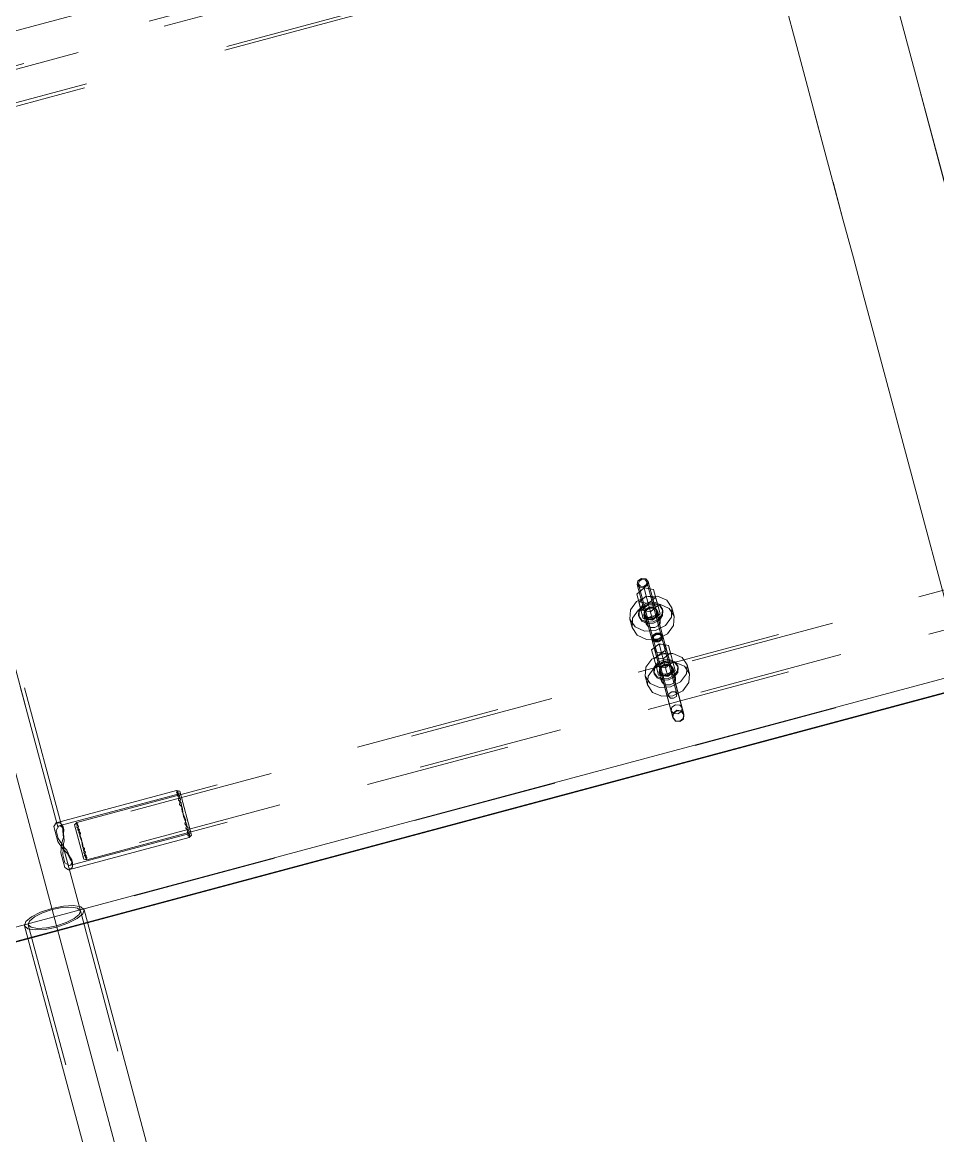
# Model space of a CAD drawing. Header units: millimetres. Extents: x -753 to 90, y 56274 to 56868.
# Drawn here: x -411.74 to -399.14, y 56744.82 to 56760.15 of the extents above; entities that cross this region are included whole.
import ezdxf

# ---------------------------------------------------------------- set-up
doc = ezdxf.new("R2010")
doc.units = ezdxf.units.MM
doc.linetypes.add('XKITLINE00', pattern=[0])
doc.linetypes.add('XKITLINE02', pattern=[4, 2, -2])
doc.layers.add('Cota', color=4, linetype='Continuous', lineweight=0)
doc.layers.add('Peça', color=2, linetype='Continuous', lineweight=0)

# ---------------------------------------------------------------- blocks, each defined once
blk = doc.blocks.new('*A1365')
at = {"layer": 'Peça', "color": 7, "linetype": 'XKITLINE02', "lineweight": 0}
for p, q in [((-373.542, 56759.123), (-411.02, 56749.082)), ((-410.993, 56749.135), (-373.592, 56759.156)), ((-373.426, 56758.693), (-410.905, 56748.651)), ((-410.854, 56748.619), (-373.454, 56758.639)), ((-411.026, 56749.103), (-410.993, 56749.135)), ((-411.026, 56749.103), (-410.899, 56748.63)), ((-410.993, 56749.135), (-411, 56749.117)), ((-411, 56749.117), (-410.979, 56749.116)), ((-410.995, 56749.096), (-410.993, 56749.135)), ((-410.972, 56749.089), (-410.995, 56749.096)), ((-410.979, 56749.116), (-410.991, 56749.068)), ((-410.991, 56749.068), (-410.956, 56749.032)), ((-410.981, 56749.031), (-410.972, 56749.089)), ((-410.944, 56748.985), (-410.981, 56749.031)), ((-410.956, 56749.032), (-410.967, 56748.995)), ((-410.967, 56748.995), (-410.931, 56748.904)), ((-410.954, 56748.946), (-410.944, 56748.985)), ((-410.916, 56748.85), (-410.954, 56748.946)), ((-410.931, 56748.904), (-410.916, 56748.802)), ((-410.903, 56748.753), (-410.916, 56748.85)), ((-410.916, 56748.802), (-410.887, 56748.773)), ((-410.875, 56748.726), (-410.903, 56748.753)), ((-410.887, 56748.773), (-410.896, 56748.715)), ((-410.905, 56748.651), (-410.909, 56748.669)), ((-410.899, 56748.63), (-410.854, 56748.619)), ((-410.896, 56748.715), (-410.859, 56748.669)), ((-410.887, 56748.678), (-410.875, 56748.726)), ((-410.852, 56748.642), (-410.887, 56748.678)), ((-410.859, 56748.669), (-410.875, 56748.651)), ((-410.875, 56748.651), (-410.854, 56748.619)), ((-410.87, 56748.631), (-410.852, 56748.642)), ((-410.854, 56748.619), (-410.87, 56748.631))]:
    blk.add_line(p, q, dxfattribs=at)
blk = doc.blocks.new('*A1368')
at = {"layer": 'Peça', "color": 4, "linetype": 'XKITLINE00', "lineweight": 0}
for p, q in [((-400.426, 56763.092), (-397.341, 56751.577)), ((-405.757, 56761.664), (-415.882, 56758.952)), ((-417.935, 56746.06), (-397.341, 56751.577)), ((-417.885, 56745.874), (-397.292, 56751.391)), ((-397.29, 56751.385), (-410.846, 56747.753)), ((-411.665, 56747.533), (-417.884, 56745.868))]:
    blk.add_line(p, q, dxfattribs=at)
at = {"layer": 'Peça', "color": 7, "linetype": 'XKITLINE02', "lineweight": 0}
for p, q in [((-400.419, 56763.064), (-397.341, 56751.577)), ((-400.336, 56762.754), (-420.93, 56757.237)), ((-417.933, 56746.053), (-397.34, 56751.57)), ((-410.846, 56747.753), (-411.665, 56747.533))]:
    blk.add_line(p, q, dxfattribs=at)
blk = doc.blocks.new('*A1369')
at = {"layer": 'Peça', "color": 7, "linetype": 'XKITLINE02', "lineweight": 0}
for p, q in [((-373.542, 56759.123), (-411.02, 56749.082)), ((-410.993, 56749.135), (-373.592, 56759.156)), ((-373.426, 56758.693), (-410.905, 56748.651)), ((-410.854, 56748.619), (-373.454, 56758.639)), ((-411.026, 56749.103), (-410.993, 56749.135)), ((-411.026, 56749.103), (-410.899, 56748.63)), ((-411, 56749.117), (-410.993, 56749.135)), ((-410.979, 56749.116), (-411, 56749.117)), ((-410.993, 56749.135), (-410.995, 56749.096)), ((-410.995, 56749.096), (-410.972, 56749.089)), ((-410.991, 56749.068), (-410.979, 56749.116)), ((-410.957, 56749.032), (-410.991, 56749.068)), ((-410.972, 56749.089), (-410.981, 56749.031)), ((-410.981, 56749.031), (-410.944, 56748.985)), ((-410.967, 56748.995), (-410.957, 56749.032)), ((-410.931, 56748.904), (-410.967, 56748.995)), ((-410.944, 56748.985), (-410.954, 56748.946)), ((-410.954, 56748.946), (-410.916, 56748.85)), ((-410.916, 56748.802), (-410.931, 56748.904)), ((-410.916, 56748.85), (-410.903, 56748.753)), ((-410.887, 56748.773), (-410.916, 56748.802)), ((-410.903, 56748.753), (-410.875, 56748.726)), ((-410.896, 56748.715), (-410.887, 56748.773)), ((-410.899, 56748.63), (-410.854, 56748.619)), ((-410.859, 56748.669), (-410.896, 56748.715)), ((-410.875, 56748.726), (-410.887, 56748.678)), ((-410.887, 56748.678), (-410.852, 56748.642)), ((-410.875, 56748.651), (-410.859, 56748.669)), ((-410.854, 56748.619), (-410.875, 56748.651)), ((-410.852, 56748.642), (-410.87, 56748.631)), ((-410.87, 56748.631), (-410.854, 56748.619))]:
    blk.add_line(p, q, dxfattribs=at)
blk = doc.blocks.new('*A1370')
at = {"layer": 'Peça', "color": 7, "linetype": 'XKITLINE02', "lineweight": 0}
for p, q in [((-376.202, 56769.053), (-413.68, 56759.011)), ((-413.653, 56759.065), (-376.253, 56769.086)), ((-376.086, 56768.62), (-413.564, 56758.579)), ((-376.113, 56768.567), (-413.514, 56758.546))]:
    blk.add_line(p, q, dxfattribs=at)
blk = doc.blocks.new('*A1527')
at = {"layer": 'Peça', "color": 7, "linetype": 'XKITLINE02', "lineweight": 0}
for p, q in [((-411.038, 56747.99), (-411.178, 56747.982)), ((-410.938, 56747.972), (-411.038, 56747.99)), ((-411.617, 56747.835), (-411.695, 56747.769)), ((-411.646, 56747.776), (-411.578, 56747.833)), ((-411.492, 56747.898), (-411.617, 56747.835)), ((-411.578, 56747.833), (-411.468, 56747.889)), ((-411.338, 56747.95), (-411.492, 56747.898)), ((-411.468, 56747.889), (-411.333, 56747.934)), ((-411.178, 56747.982), (-411.338, 56747.95)), ((-411.333, 56747.934), (-411.194, 56747.962)), ((-411.194, 56747.962), (-411.071, 56747.969)), ((-411.071, 56747.969), (-410.984, 56747.953)), ((-410.961, 56747.867), (-411.029, 56747.81)), ((-410.989, 56747.809), (-410.912, 56747.874)), ((-410.984, 56747.953), (-410.945, 56747.918)), ((-410.945, 56747.918), (-410.961, 56747.867)), ((-410.945, 56747.918), (-406.672, 56731.97)), ((-410.894, 56747.931), (-410.938, 56747.972)), ((-410.912, 56747.874), (-410.894, 56747.931)), ((-410.894, 56747.931), (-410.848, 56747.759)), ((-411.695, 56747.769), (-411.713, 56747.712)), ((-411.713, 56747.712), (-407.44, 56731.764)), ((-411.713, 56747.712), (-411.669, 56747.671)), ((-411.662, 56747.726), (-411.646, 56747.776)), ((-411.662, 56747.726), (-407.389, 56731.778)), ((-411.623, 56747.69), (-411.662, 56747.726)), ((-411.536, 56747.674), (-411.623, 56747.69)), ((-411.413, 56747.681), (-411.536, 56747.674)), ((-411.428, 56747.661), (-411.269, 56747.693)), ((-411.273, 56747.709), (-411.413, 56747.681)), ((-411.138, 56747.755), (-411.273, 56747.709)), ((-411.269, 56747.693), (-411.115, 56747.745)), ((-411.029, 56747.81), (-411.138, 56747.755)), ((-411.115, 56747.745), (-410.989, 56747.809)), ((-411.669, 56747.671), (-411.569, 56747.653)), ((-411.569, 56747.653), (-411.428, 56747.661))]:
    blk.add_line(p, q, dxfattribs=at)
at = {"layer": 'Peça', "color": 4, "linetype": 'XKITLINE00', "lineweight": 0}
blk.add_line((-410.848, 56747.759), (-406.874, 56732.93), dxfattribs=at)
blk = doc.blocks.new('*A1529')
at = {"layer": 'Peça', "color": 7, "linetype": 'XKITLINE02', "lineweight": 0}
for p, q in [((-411.179, 56747.982), (-411.038, 56747.99)), ((-411.038, 56747.99), (-410.938, 56747.972)), ((-411.695, 56747.769), (-411.617, 56747.835)), ((-411.578, 56747.833), (-411.646, 56747.776)), ((-411.617, 56747.835), (-411.492, 56747.898)), ((-411.468, 56747.889), (-411.578, 56747.833)), ((-411.492, 56747.898), (-411.338, 56747.95)), ((-411.334, 56747.934), (-411.468, 56747.889)), ((-411.338, 56747.95), (-411.179, 56747.982)), ((-411.194, 56747.962), (-411.334, 56747.934)), ((-411.071, 56747.969), (-411.194, 56747.962)), ((-410.984, 56747.953), (-411.071, 56747.969)), ((-411.029, 56747.81), (-410.961, 56747.867)), ((-410.912, 56747.874), (-410.99, 56747.809)), ((-410.945, 56747.918), (-410.984, 56747.953)), ((-410.961, 56747.867), (-410.945, 56747.918)), ((-410.945, 56747.918), (-406.672, 56731.97)), ((-410.938, 56747.972), (-410.894, 56747.931)), ((-410.894, 56747.931), (-410.912, 56747.874)), ((-410.894, 56747.931), (-410.848, 56747.759)), ((-411.713, 56747.712), (-411.708, 56747.728)), ((-411.713, 56747.712), (-411.667, 56747.54)), ((-411.669, 56747.671), (-411.713, 56747.712)), ((-411.708, 56747.728), (-411.695, 56747.769)), ((-411.646, 56747.776), (-411.662, 56747.726)), ((-411.662, 56747.726), (-407.389, 56731.778)), ((-411.662, 56747.726), (-411.623, 56747.69)), ((-411.623, 56747.69), (-411.536, 56747.674)), ((-411.536, 56747.674), (-411.413, 56747.681)), ((-411.269, 56747.693), (-411.428, 56747.661)), ((-411.413, 56747.681), (-411.273, 56747.709)), ((-411.273, 56747.709), (-411.139, 56747.755)), ((-411.115, 56747.745), (-411.269, 56747.693)), ((-411.139, 56747.755), (-411.029, 56747.81)), ((-410.99, 56747.809), (-411.115, 56747.745)), ((-411.569, 56747.653), (-411.669, 56747.671)), ((-411.428, 56747.661), (-411.569, 56747.653))]:
    blk.add_line(p, q, dxfattribs=at)
at = {"layer": 'Peça', "color": 4, "linetype": 'XKITLINE00', "lineweight": 0}
for p, q in [((-410.848, 56747.759), (-406.875, 56732.93)), ((-411.667, 56747.54), (-407.694, 56732.711))]:
    blk.add_line(p, q, dxfattribs=at)
blk = doc.blocks.new('*A1533')
at = {"layer": 'Peça', "color": 7, "linetype": 'XKITLINE02', "lineweight": 0}
for p, q in [((-414.311, 56759.046), (-414.459, 56758.972)), ((-414.146, 56759.056), (-414.311, 56759.046)), ((-413.989, 56759.003), (-414.146, 56759.056)), ((-414.459, 56758.972), (-414.568, 56758.848)), ((-414.523, 56758.822), (-414.427, 56758.93)), ((-414.427, 56758.93), (-414.297, 56758.994)), ((-414.297, 56758.994), (-414.153, 56759.004)), ((-414.153, 56759.004), (-414.016, 56758.957)), ((-414.016, 56758.957), (-413.907, 56758.862)), ((-413.865, 56758.894), (-413.989, 56759.003)), ((-413.792, 56758.746), (-413.865, 56758.894)), ((-414.568, 56758.848), (-414.622, 56758.691)), ((-414.569, 56758.684), (-414.523, 56758.822)), ((-413.907, 56758.862), (-413.843, 56758.732)), ((-413.843, 56758.732), (-410.945, 56747.918)), ((-413.843, 56758.732), (-413.833, 56758.588)), ((-413.789, 56758.735), (-413.792, 56758.746)), ((-413.781, 56758.581), (-413.792, 56758.746)), ((-413.784, 56758.717), (-413.789, 56758.735)), ((-414.622, 56758.691), (-414.611, 56758.526)), ((-414.56, 56758.54), (-414.569, 56758.684)), ((-413.833, 56758.588), (-413.88, 56758.451)), ((-413.834, 56758.424), (-413.781, 56758.581)), ((-413.784, 56758.717), (-410.894, 56747.931)), ((-414.608, 56758.515), (-414.611, 56758.526)), ((-414.611, 56758.526), (-414.538, 56758.378)), ((-414.603, 56758.498), (-414.608, 56758.515)), ((-414.603, 56758.498), (-411.713, 56747.712)), ((-414.56, 56758.54), (-414.557, 56758.529)), ((-414.496, 56758.41), (-414.56, 56758.54)), ((-414.557, 56758.529), (-414.552, 56758.512)), ((-414.552, 56758.512), (-411.662, 56747.726)), ((-413.88, 56758.451), (-413.975, 56758.342)), ((-413.943, 56758.3), (-413.834, 56758.424)), ((-414.538, 56758.378), (-414.413, 56758.269)), ((-414.387, 56758.315), (-414.496, 56758.41)), ((-414.413, 56758.269), (-414.257, 56758.216)), ((-414.25, 56758.268), (-414.387, 56758.315)), ((-414.105, 56758.278), (-414.25, 56758.268)), ((-413.975, 56758.342), (-414.105, 56758.278)), ((-414.092, 56758.227), (-413.943, 56758.3)), ((-414.257, 56758.216), (-414.092, 56758.227)), ((-411.178, 56747.982), (-411.038, 56747.99)), ((-411.038, 56747.99), (-410.938, 56747.972)), ((-411.695, 56747.769), (-411.617, 56747.834)), ((-411.578, 56747.833), (-411.646, 56747.776)), ((-411.617, 56747.834), (-411.492, 56747.898)), ((-411.468, 56747.888), (-411.578, 56747.833)), ((-411.492, 56747.898), (-411.338, 56747.949)), ((-411.333, 56747.933), (-411.468, 56747.888)), ((-411.338, 56747.949), (-411.178, 56747.982)), ((-411.194, 56747.962), (-411.333, 56747.933)), ((-411.071, 56747.969), (-411.194, 56747.962)), ((-410.984, 56747.953), (-411.071, 56747.969)), ((-411.029, 56747.81), (-410.961, 56747.867)), ((-410.912, 56747.874), (-410.99, 56747.809)), ((-410.945, 56747.918), (-410.984, 56747.953)), ((-410.961, 56747.867), (-410.945, 56747.918)), ((-410.938, 56747.972), (-410.894, 56747.931)), ((-410.894, 56747.931), (-410.912, 56747.874)), ((-411.713, 56747.712), (-411.695, 56747.769)), ((-411.669, 56747.671), (-411.713, 56747.712)), ((-411.662, 56747.726), (-411.657, 56747.742)), ((-411.662, 56747.726), (-411.623, 56747.69)), ((-411.657, 56747.742), (-411.646, 56747.776)), ((-411.623, 56747.69), (-411.536, 56747.674)), ((-411.536, 56747.674), (-411.413, 56747.681)), ((-411.269, 56747.693), (-411.429, 56747.661)), ((-411.413, 56747.681), (-411.273, 56747.709)), ((-411.273, 56747.709), (-411.139, 56747.755)), ((-411.115, 56747.745), (-411.269, 56747.693)), ((-411.139, 56747.755), (-411.029, 56747.81)), ((-410.99, 56747.809), (-411.115, 56747.745)), ((-411.569, 56747.653), (-411.669, 56747.671)), ((-411.429, 56747.661), (-411.569, 56747.653))]:
    blk.add_line(p, q, dxfattribs=at)
blk = doc.blocks.new('*A1534')
at = {"layer": 'Peça', "color": 7, "linetype": 'XKITLINE02', "lineweight": 0}
for p, q in [((-411.28, 56749.129), (-409.619, 56749.574)), ((-409.567, 56749.534), (-411.242, 56749.085)), ((-409.622, 56749.545), (-409.6, 56749.559)), ((-409.579, 56749.5), (-409.622, 56749.545)), ((-409.619, 56749.574), (-409.593, 56749.533)), ((-409.6, 56749.559), (-409.619, 56749.574)), ((-409.619, 56749.574), (-409.575, 56749.563)), ((-409.593, 56749.533), (-409.613, 56749.511)), ((-409.575, 56749.563), (-409.413, 56748.959)), ((-409.613, 56749.511), (-409.566, 56749.454)), ((-409.594, 56749.439), (-409.579, 56749.5)), ((-409.594, 56749.439), (-409.559, 56749.406)), ((-409.566, 56749.454), (-409.578, 56749.38)), ((-409.578, 56749.38), (-409.542, 56749.345)), ((-409.542, 56749.285), (-409.559, 56749.406)), ((-409.542, 56749.345), (-409.524, 56749.217)), ((-409.494, 56749.164), (-409.542, 56749.285)), ((-409.524, 56749.217), (-409.478, 56749.103)), ((-411.308, 56749.077), (-411.28, 56749.129)), ((-411.308, 56749.077), (-411.254, 56748.872)), ((-411.28, 56749.129), (-411.233, 56749.129)), ((-411.242, 56749.085), (-411.277, 56749.021)), ((-411.242, 56749.085), (-411.221, 56749.085)), ((-411.233, 56749.129), (-411.213, 56749.119)), ((-411.221, 56749.085), (-411.198, 56749.073)), ((-411.213, 56749.119), (-411.183, 56749.072)), ((-411.172, 56749.033), (-411.198, 56749.073)), ((-411.183, 56749.072), (-411.185, 56749.013)), ((-411.172, 56749.033), (-411.183, 56749.072)), ((-409.507, 56749.116), (-409.494, 56749.164)), ((-409.46, 56749.058), (-409.507, 56749.116)), ((-409.478, 56749.103), (-409.491, 56749.057)), ((-411.248, 56748.911), (-411.277, 56749.021)), ((-411.164, 56748.783), (-411.248, 56748.911)), ((-411.179, 56748.927), (-411.205, 56748.839)), ((-411.185, 56749.013), (-411.179, 56748.927)), ((-411.175, 56748.983), (-411.172, 56749.033)), ((-411.167, 56748.882), (-411.175, 56748.983)), ((-411.106, 56748.482), (-409.446, 56748.927)), ((-409.421, 56748.988), (-411.096, 56748.539)), ((-409.491, 56749.057), (-409.448, 56749.011)), ((-409.472, 56748.985), (-409.46, 56749.058)), ((-409.472, 56748.985), (-409.443, 56748.976)), ((-409.448, 56749.011), (-409.463, 56748.951)), ((-409.463, 56748.951), (-409.437, 56748.95)), ((-409.446, 56748.927), (-409.443, 56748.976)), ((-409.446, 56748.927), (-409.413, 56748.959)), ((-409.437, 56748.95), (-409.446, 56748.927)), ((-411.187, 56748.771), (-411.254, 56748.872)), ((-411.212, 56748.717), (-411.205, 56748.839)), ((-411.179, 56748.84), (-411.188, 56748.687)), ((-411.12, 56748.708), (-411.187, 56748.771)), ((-411.179, 56748.84), (-411.167, 56748.882)), ((-411.164, 56748.783), (-411.132, 56748.753)), ((-411.132, 56748.753), (-411.088, 56748.661)), ((-411.212, 56748.717), (-411.157, 56748.513)), ((-411.188, 56748.687), (-411.158, 56748.577)), ((-411.083, 56748.63), (-411.12, 56748.708)), ((-411.088, 56748.661), (-411.061, 56748.619)), ((-411.051, 56748.58), (-411.083, 56748.63)), ((-411.061, 56748.619), (-411.063, 56748.572)), ((-411.051, 56748.58), (-411.061, 56748.619)), ((-411.096, 56748.539), (-411.158, 56748.577)), ((-411.157, 56748.513), (-411.106, 56748.482)), ((-411.106, 56748.482), (-411.066, 56748.505)), ((-411.096, 56748.539), (-411.078, 56748.55)), ((-411.078, 56748.55), (-411.063, 56748.572)), ((-411.066, 56748.505), (-411.053, 56748.524)), ((-411.053, 56748.524), (-411.051, 56748.58))]:
    blk.add_line(p, q, dxfattribs=at)
blk = doc.blocks.new('*A1537')
at = {"layer": 'Peça', "color": 7, "linetype": 'XKITLINE02', "lineweight": 0}
for p, q in [((-411.28, 56749.129), (-409.619, 56749.574)), ((-409.567, 56749.534), (-411.242, 56749.085)), ((-409.6, 56749.559), (-409.622, 56749.545)), ((-409.622, 56749.545), (-409.579, 56749.5)), ((-409.619, 56749.574), (-409.6, 56749.559)), ((-409.593, 56749.533), (-409.619, 56749.574)), ((-409.619, 56749.574), (-409.575, 56749.563)), ((-409.613, 56749.511), (-409.593, 56749.533)), ((-409.413, 56748.959), (-409.575, 56749.563)), ((-409.566, 56749.454), (-409.613, 56749.511)), ((-409.579, 56749.5), (-409.594, 56749.439)), ((-409.594, 56749.439), (-409.559, 56749.406)), ((-409.578, 56749.38), (-409.566, 56749.454)), ((-409.542, 56749.345), (-409.578, 56749.38)), ((-409.559, 56749.406), (-409.542, 56749.285)), ((-409.523, 56749.217), (-409.542, 56749.345)), ((-409.542, 56749.285), (-409.494, 56749.164)), ((-409.478, 56749.103), (-409.523, 56749.217)), ((-411.308, 56749.077), (-411.28, 56749.129)), ((-411.308, 56749.077), (-411.253, 56748.872)), ((-411.233, 56749.129), (-411.28, 56749.129)), ((-411.242, 56749.085), (-411.277, 56749.021)), ((-411.242, 56749.085), (-411.221, 56749.085)), ((-411.213, 56749.119), (-411.233, 56749.129)), ((-411.221, 56749.085), (-411.198, 56749.073)), ((-411.183, 56749.072), (-411.213, 56749.119)), ((-411.198, 56749.073), (-411.172, 56749.033)), ((-411.185, 56749.013), (-411.183, 56749.072)), ((-411.172, 56749.033), (-411.183, 56749.072)), ((-409.494, 56749.164), (-409.507, 56749.116)), ((-409.507, 56749.116), (-409.46, 56749.058)), ((-409.491, 56749.057), (-409.478, 56749.103)), ((-411.277, 56749.021), (-411.248, 56748.911)), ((-411.248, 56748.911), (-411.164, 56748.783)), ((-411.205, 56748.839), (-411.178, 56748.927)), ((-411.178, 56748.927), (-411.185, 56749.013)), ((-411.172, 56749.033), (-411.175, 56748.983)), ((-411.175, 56748.983), (-411.166, 56748.882)), ((-411.106, 56748.482), (-409.446, 56748.927)), ((-409.421, 56748.988), (-411.096, 56748.539)), ((-409.448, 56749.011), (-409.491, 56749.057)), ((-409.46, 56749.058), (-409.472, 56748.985)), ((-409.472, 56748.985), (-409.443, 56748.976)), ((-409.463, 56748.951), (-409.448, 56749.011)), ((-409.437, 56748.95), (-409.463, 56748.951)), ((-409.443, 56748.976), (-409.446, 56748.927)), ((-409.446, 56748.927), (-409.413, 56748.959)), ((-409.446, 56748.927), (-409.437, 56748.95)), ((-411.187, 56748.771), (-411.253, 56748.872)), ((-411.212, 56748.717), (-411.205, 56748.839)), ((-411.188, 56748.688), (-411.179, 56748.84)), ((-411.187, 56748.771), (-411.12, 56748.708)), ((-411.166, 56748.882), (-411.179, 56748.84)), ((-411.164, 56748.783), (-411.132, 56748.753)), ((-411.132, 56748.753), (-411.088, 56748.661)), ((-411.212, 56748.717), (-411.157, 56748.514)), ((-411.158, 56748.577), (-411.188, 56748.688)), ((-411.12, 56748.708), (-411.083, 56748.63)), ((-411.088, 56748.661), (-411.061, 56748.619)), ((-411.083, 56748.63), (-411.051, 56748.58)), ((-411.061, 56748.619), (-411.063, 56748.572)), ((-411.051, 56748.58), (-411.061, 56748.619)), ((-411.096, 56748.539), (-411.158, 56748.577)), ((-411.157, 56748.514), (-411.106, 56748.482)), ((-411.066, 56748.506), (-411.106, 56748.482)), ((-411.096, 56748.539), (-411.078, 56748.55)), ((-411.078, 56748.55), (-411.063, 56748.572)), ((-411.053, 56748.524), (-411.066, 56748.506)), ((-411.051, 56748.58), (-411.053, 56748.524))]:
    blk.add_line(p, q, dxfattribs=at)
blk = doc.blocks.new('*A1538')
at = {"layer": 'Peça', "color": 7, "linetype": 'XKITLINE02', "lineweight": 0}
for p, q in [((-414.459, 56758.972), (-414.311, 56759.046)), ((-414.311, 56759.046), (-414.145, 56759.056)), ((-414.145, 56759.056), (-413.989, 56759.003)), ((-414.568, 56758.848), (-414.459, 56758.972)), ((-414.427, 56758.93), (-414.522, 56758.822)), ((-414.297, 56758.994), (-414.427, 56758.93)), ((-414.152, 56759.004), (-414.297, 56758.994)), ((-414.015, 56758.957), (-414.152, 56759.004)), ((-413.906, 56758.862), (-414.015, 56758.957)), ((-413.989, 56759.003), (-413.985, 56759)), ((-413.985, 56759), (-413.864, 56758.894)), ((-413.864, 56758.894), (-413.791, 56758.746)), ((-414.621, 56758.692), (-414.568, 56758.848)), ((-414.522, 56758.822), (-414.569, 56758.685)), ((-413.842, 56758.732), (-413.906, 56758.862)), ((-413.842, 56758.732), (-413.839, 56758.721)), ((-413.833, 56758.588), (-413.842, 56758.732)), ((-413.839, 56758.721), (-413.835, 56758.704)), ((-413.788, 56758.735), (-413.791, 56758.746)), ((-413.791, 56758.746), (-413.78, 56758.581)), ((-413.784, 56758.717), (-413.788, 56758.735)), ((-414.61, 56758.526), (-414.621, 56758.692)), ((-414.569, 56758.685), (-414.559, 56758.54)), ((-413.88, 56758.451), (-413.833, 56758.588)), ((-413.835, 56758.704), (-412.223, 56752.686)), ((-413.78, 56758.581), (-413.834, 56758.424)), ((-413.784, 56758.717), (-410.894, 56747.931)), ((-414.607, 56758.515), (-414.61, 56758.526)), ((-414.537, 56758.378), (-414.61, 56758.526)), ((-414.603, 56758.498), (-414.607, 56758.515)), ((-414.603, 56758.498), (-411.713, 56747.712)), ((-414.559, 56758.54), (-411.662, 56747.726)), ((-414.559, 56758.54), (-414.495, 56758.41)), ((-413.975, 56758.342), (-413.88, 56758.451)), ((-413.834, 56758.424), (-413.943, 56758.3)), ((-414.413, 56758.269), (-414.537, 56758.378)), ((-414.495, 56758.41), (-414.386, 56758.315)), ((-414.256, 56758.216), (-414.413, 56758.269)), ((-414.386, 56758.315), (-414.249, 56758.268)), ((-414.249, 56758.268), (-414.105, 56758.278)), ((-414.105, 56758.278), (-413.975, 56758.342)), ((-413.943, 56758.3), (-414.091, 56758.227)), ((-414.091, 56758.227), (-414.256, 56758.216)), ((-412.223, 56752.686), (-410.945, 56747.918)), ((-411.038, 56747.99), (-411.178, 56747.982)), ((-410.938, 56747.972), (-411.038, 56747.99)), ((-411.617, 56747.834), (-411.695, 56747.769)), ((-411.646, 56747.776), (-411.578, 56747.833)), ((-411.492, 56747.898), (-411.617, 56747.834)), ((-411.578, 56747.833), (-411.468, 56747.888)), ((-411.338, 56747.949), (-411.492, 56747.898)), ((-411.468, 56747.888), (-411.333, 56747.933)), ((-411.178, 56747.982), (-411.338, 56747.949)), ((-411.333, 56747.933), (-411.194, 56747.962)), ((-411.194, 56747.962), (-411.071, 56747.969)), ((-411.071, 56747.969), (-410.984, 56747.953)), ((-410.961, 56747.867), (-411.029, 56747.81)), ((-410.989, 56747.809), (-410.912, 56747.874)), ((-410.984, 56747.953), (-410.945, 56747.918)), ((-410.945, 56747.918), (-410.961, 56747.867)), ((-410.894, 56747.931), (-410.938, 56747.972)), ((-410.912, 56747.874), (-410.894, 56747.931)), ((-411.713, 56747.712), (-411.708, 56747.728)), ((-411.713, 56747.712), (-411.669, 56747.671)), ((-411.708, 56747.728), (-411.695, 56747.769)), ((-411.662, 56747.726), (-411.646, 56747.776)), ((-411.623, 56747.69), (-411.662, 56747.726)), ((-411.535, 56747.674), (-411.623, 56747.69)), ((-411.413, 56747.681), (-411.535, 56747.674)), ((-411.428, 56747.661), (-411.269, 56747.693)), ((-411.273, 56747.709), (-411.413, 56747.681)), ((-411.138, 56747.755), (-411.273, 56747.709)), ((-411.269, 56747.693), (-411.115, 56747.745)), ((-411.029, 56747.81), (-411.138, 56747.755)), ((-411.115, 56747.745), (-410.989, 56747.809)), ((-411.669, 56747.671), (-411.569, 56747.653)), ((-411.569, 56747.653), (-411.428, 56747.661))]:
    blk.add_line(p, q, dxfattribs=at)
blk = doc.blocks.new('*A1706')
at = {"layer": 'Peça', "color": 4, "linetype": 'XKITLINE00', "lineweight": 0}
for p, q in [((-401.513, 56761.428), (-401.063, 56759.751)), ((-401.063, 56759.751), (-400.953, 56759.338)), ((-400.953, 56759.338), (-400.711, 56758.438)), ((-400.711, 56758.438), (-400.445, 56757.441)), ((-400.445, 56757.441), (-400.302, 56756.908)), ((-400.302, 56756.908), (-400.153, 56756.353)), ((-400.153, 56756.353), (-399.999, 56755.777)), ((-399.999, 56755.777), (-398.961, 56751.902))]:
    blk.add_line(p, q, dxfattribs=at)
at = {"layer": 'Peça', "color": 7, "linetype": 'XKITLINE02', "lineweight": 0}
for p, q in [((-401.437, 56761.146), (-401.063, 56759.751)), ((-400.835, 56758.9), (-400.711, 56758.438)), ((-400.581, 56757.951), (-400.445, 56757.441))]:
    blk.add_line(p, q, dxfattribs=at)
blk = doc.blocks.new('*A1766')
at = {"layer": 'Peça', "color": 4, "linetype": 'XKITLINE00', "lineweight": 0}
for p, q in [((-403.044, 56751.538), (-403.079, 56751.51)), ((-402.891, 56751.579), (-402.847, 56751.572)), ((-402.847, 56751.572), (-402.787, 56751.346)), ((-403.079, 56751.51), (-403.051, 56751.406)), ((-402.921, 56751.385), (-403.051, 56751.406)), ((-403.051, 56751.406), (-403.019, 56751.284)), ((-402.921, 56751.385), (-402.819, 56751.468)), ((-402.889, 56751.263), (-402.921, 56751.385)), ((-402.889, 56751.263), (-403.019, 56751.284)), ((-402.787, 56751.346), (-402.889, 56751.263))]:
    blk.add_line(p, q, dxfattribs=at)
at = {"layer": 'Peça', "color": 7, "linetype": 'XKITLINE02', "lineweight": 0}
for p, q in [((-402.977, 56751.593), (-403.044, 56751.538)), ((-402.944, 56751.471), (-402.977, 56751.593)), ((-402.977, 56751.593), (-402.891, 56751.579)), ((-403.046, 56751.388), (-402.944, 56751.471)), ((-402.944, 56751.471), (-402.815, 56751.45))]:
    blk.add_line(p, q, dxfattribs=at)
blk = doc.blocks.new('*A1767')
at = {"layer": 'Peça', "color": 7, "linetype": 'XKITLINE02', "lineweight": 0}
for p, q in [((-402.944, 56751.471), (-403.046, 56751.388)), ((-403.019, 56751.284), (-403.046, 56751.388)), ((-403.046, 56751.388), (-403.019, 56751.284)), ((-402.912, 56751.35), (-402.944, 56751.471)), ((-402.815, 56751.45), (-402.944, 56751.471)), ((-402.815, 56751.45), (-402.787, 56751.346)), ((-403.014, 56751.267), (-402.912, 56751.35)), ((-402.912, 56751.35), (-402.782, 56751.329))]:
    blk.add_line(p, q, dxfattribs=at)
at = {"layer": 'Peça', "color": 4, "linetype": 'XKITLINE00', "lineweight": 0}
for p, q in [((-402.889, 56751.263), (-403.019, 56751.284)), ((-403.019, 56751.284), (-402.986, 56751.162)), ((-402.889, 56751.263), (-402.787, 56751.346)), ((-402.856, 56751.142), (-402.889, 56751.263)), ((-402.754, 56751.225), (-402.856, 56751.142)), ((-402.787, 56751.346), (-402.754, 56751.225)), ((-402.856, 56751.142), (-402.986, 56751.162))]:
    blk.add_line(p, q, dxfattribs=at)
blk = doc.blocks.new('*A1768')
at = {"layer": 'Peça', "color": 7, "linetype": 'XKITLINE02', "lineweight": 0}
for p, q in [((-402.918, 56751.373), (-402.996, 56751.334)), ((-402.831, 56751.378), (-402.918, 56751.373)), ((-402.913, 56751.354), (-402.826, 56751.359)), ((-402.831, 56751.378), (-402.791, 56751.361)), ((-402.826, 56751.359), (-402.754, 56751.328)), ((-403.043, 56751.182), (-403.038, 56751.252)), ((-403.038, 56751.252), (-402.99, 56751.315)), ((-402.996, 56751.334), (-403.022, 56751.299)), ((-402.99, 56751.315), (-402.913, 56751.354)), ((-402.971, 56751.222), (-402.968, 56751.259)), ((-402.966, 56751.203), (-402.971, 56751.222)), ((-402.95, 56751.192), (-402.971, 56751.222)), ((-402.968, 56751.259), (-402.943, 56751.292)), ((-402.963, 56751.24), (-402.966, 56751.203)), ((-402.938, 56751.273), (-402.963, 56751.24)), ((-402.943, 56751.292), (-402.902, 56751.313)), ((-402.897, 56751.294), (-402.938, 56751.273)), ((-402.902, 56751.313), (-402.856, 56751.316)), ((-402.851, 56751.296), (-402.897, 56751.294)), ((-402.856, 56751.316), (-402.818, 56751.3)), ((-402.851, 56751.296), (-402.833, 56751.289)), ((-402.833, 56751.289), (-402.813, 56751.28)), ((-402.8, 56751.232), (-402.825, 56751.199)), ((-402.82, 56751.179), (-402.794, 56751.212)), ((-402.818, 56751.3), (-402.797, 56751.269)), ((-402.792, 56751.249), (-402.813, 56751.28)), ((-402.797, 56751.269), (-402.8, 56751.232)), ((-402.792, 56751.249), (-402.797, 56751.269)), ((-402.794, 56751.212), (-402.792, 56751.249)), ((-402.754, 56751.328), (-402.715, 56751.27)), ((-402.966, 56751.203), (-402.945, 56751.172)), ((-402.912, 56751.175), (-402.95, 56751.192)), ((-402.945, 56751.172), (-402.907, 56751.156)), ((-402.866, 56751.178), (-402.912, 56751.175)), ((-402.907, 56751.156), (-402.861, 56751.159)), ((-402.825, 56751.199), (-402.866, 56751.178)), ((-402.861, 56751.159), (-402.82, 56751.179))]:
    blk.add_line(p, q, dxfattribs=at)
at = {"layer": 'Peça', "color": 4, "linetype": 'XKITLINE00', "lineweight": 0}
for p, q in [((-402.791, 56751.361), (-402.759, 56751.347)), ((-403.043, 56751.271), (-403.048, 56751.202)), ((-403.022, 56751.299), (-403.043, 56751.271)), ((-402.772, 56751.157), (-402.725, 56751.22)), ((-402.72, 56751.29), (-402.759, 56751.347)), ((-402.725, 56751.22), (-402.72, 56751.29)), ((-402.715, 56751.27), (-402.72, 56751.29)), ((-402.715, 56751.27), (-402.719, 56751.2)), ((-403.043, 56751.182), (-403.048, 56751.202)), ((-403.048, 56751.202), (-403.009, 56751.144)), ((-403.004, 56751.124), (-403.043, 56751.182)), ((-403.009, 56751.144), (-402.936, 56751.113)), ((-402.931, 56751.094), (-403.004, 56751.124)), ((-402.936, 56751.113), (-402.85, 56751.118)), ((-402.845, 56751.098), (-402.931, 56751.094)), ((-402.85, 56751.118), (-402.772, 56751.157)), ((-402.767, 56751.138), (-402.845, 56751.098)), ((-402.719, 56751.2), (-402.767, 56751.138))]:
    blk.add_line(p, q, dxfattribs=at)
blk = doc.blocks.new('*A1769')
at = {"layer": 'Peça', "color": 4, "linetype": 'XKITLINE00', "lineweight": 0}
for p, q in [((-403.076, 56751.382), (-403.16, 56751.271)), ((-403.049, 56751.396), (-403.076, 56751.382)), ((-402.786, 56751.46), (-402.817, 56751.458)), ((-402.658, 56751.406), (-402.786, 56751.46)), ((-402.589, 56751.304), (-402.658, 56751.406)), ((-403.16, 56751.271), (-403.169, 56751.148)), ((-402.598, 56751.181), (-402.589, 56751.304)), ((-402.556, 56751.182), (-402.589, 56751.304)), ((-403.136, 56751.027), (-403.169, 56751.148)), ((-403.169, 56751.148), (-403.1, 56751.046)), ((-402.818, 56751.001), (-402.682, 56751.07)), ((-402.682, 56751.07), (-402.598, 56751.181)), ((-402.565, 56751.059), (-402.649, 56750.948)), ((-402.556, 56751.182), (-402.565, 56751.059)), ((-403.067, 56750.925), (-403.136, 56751.027)), ((-403.1, 56751.046), (-402.971, 56750.992)), ((-402.939, 56750.871), (-403.067, 56750.925)), ((-402.971, 56750.992), (-402.818, 56751.001)), ((-402.649, 56750.948), (-402.786, 56750.879)), ((-402.786, 56750.879), (-402.939, 56750.871))]:
    blk.add_line(p, q, dxfattribs=at)
at = {"layer": 'Peça', "color": 7, "linetype": 'XKITLINE02', "lineweight": 0}
for p, q in [((-402.939, 56751.451), (-403.049, 56751.396)), ((-402.817, 56751.458), (-402.939, 56751.451)), ((-403.127, 56751.15), (-403.043, 56751.261)), ((-403.043, 56751.261), (-402.907, 56751.33)), ((-402.975, 56751.2), (-402.972, 56751.241)), ((-402.972, 56751.241), (-402.944, 56751.278)), ((-402.944, 56751.278), (-402.899, 56751.301)), ((-402.907, 56751.33), (-402.754, 56751.338)), ((-402.899, 56751.301), (-402.848, 56751.304)), ((-402.848, 56751.304), (-402.805, 56751.286)), ((-402.785, 56751.211), (-402.813, 56751.174)), ((-402.805, 56751.286), (-402.782, 56751.252)), ((-402.782, 56751.252), (-402.785, 56751.211)), ((-402.75, 56751.13), (-402.782, 56751.252)), ((-402.754, 56751.338), (-402.625, 56751.284)), ((-402.625, 56751.284), (-402.556, 56751.182)), ((-403.136, 56751.027), (-403.127, 56751.15)), ((-402.943, 56751.079), (-402.975, 56751.2)), ((-402.952, 56751.166), (-402.975, 56751.2)), ((-402.91, 56751.148), (-402.952, 56751.166)), ((-402.94, 56751.12), (-402.943, 56751.079)), ((-402.943, 56751.079), (-402.92, 56751.045)), ((-402.912, 56751.157), (-402.94, 56751.12)), ((-402.866, 56751.18), (-402.912, 56751.157)), ((-402.859, 56751.151), (-402.91, 56751.148)), ((-402.815, 56751.182), (-402.866, 56751.18)), ((-402.813, 56751.174), (-402.859, 56751.151)), ((-402.826, 56751.029), (-402.78, 56751.052)), ((-402.773, 56751.164), (-402.815, 56751.182)), ((-402.78, 56751.052), (-402.752, 56751.089)), ((-402.75, 56751.13), (-402.773, 56751.164)), ((-402.752, 56751.089), (-402.75, 56751.13)), ((-402.92, 56751.045), (-402.877, 56751.027)), ((-402.877, 56751.027), (-402.826, 56751.029))]:
    blk.add_line(p, q, dxfattribs=at)
blk = doc.blocks.new('*A1770')
at = {"layer": 'Peça', "color": 4, "linetype": 'XKITLINE00', "lineweight": 0}
for p, q in [((-403.065, 56751.705), (-403.076, 56751.658)), ((-403.016, 56751.737), (-403.065, 56751.705)), ((-403.058, 56751.662), (-403.049, 56751.699)), ((-403.049, 56751.699), (-403.012, 56751.723)), ((-402.957, 56751.734), (-403.016, 56751.737)), ((-403.012, 56751.723), (-402.967, 56751.721)), ((-402.967, 56751.721), (-402.942, 56751.694)), ((-402.924, 56751.698), (-402.957, 56751.734)), ((-402.942, 56751.694), (-402.95, 56751.657)), ((-402.935, 56751.651), (-402.924, 56751.698)), ((-402.924, 56751.698), (-402.873, 56751.509)), ((-403.076, 56751.658), (-403.025, 56751.468)), ((-403.076, 56751.658), (-403.043, 56751.622)), ((-403.032, 56751.635), (-403.058, 56751.662)), ((-403.043, 56751.622), (-402.984, 56751.619)), ((-402.988, 56751.633), (-403.032, 56751.635)), ((-402.95, 56751.657), (-402.988, 56751.633)), ((-402.984, 56751.619), (-402.935, 56751.651))]:
    blk.add_line(p, q, dxfattribs=at)
at = {"layer": 'Peça', "color": 7, "linetype": 'XKITLINE02', "lineweight": 0}
for p, q in [((-402.942, 56751.694), (-402.73, 56750.903)), ((-403.058, 56751.662), (-402.846, 56750.872)), ((-403.025, 56751.557), (-403.036, 56751.509)), ((-402.976, 56751.589), (-403.025, 56751.557)), ((-402.917, 56751.586), (-402.976, 56751.589)), ((-402.884, 56751.55), (-402.917, 56751.586)), ((-402.895, 56751.502), (-402.884, 56751.55)), ((-402.884, 56751.55), (-402.636, 56750.624)), ((-403.036, 56751.509), (-402.788, 56750.583)), ((-403.036, 56751.509), (-403.003, 56751.473)), ((-403.025, 56751.468), (-402.819, 56750.696)), ((-403.003, 56751.473), (-402.944, 56751.47)), ((-402.944, 56751.47), (-402.895, 56751.502)), ((-402.873, 56751.509), (-402.666, 56750.737)), ((-402.838, 56750.909), (-402.846, 56750.872)), ((-402.8, 56750.933), (-402.838, 56750.909)), ((-402.756, 56750.931), (-402.8, 56750.933)), ((-402.73, 56750.903), (-402.756, 56750.931)), ((-402.739, 56750.867), (-402.73, 56750.903)), ((-402.846, 56750.872), (-402.821, 56750.845)), ((-402.821, 56750.845), (-402.776, 56750.843)), ((-402.776, 56750.843), (-402.739, 56750.867)), ((-402.788, 56750.583), (-402.793, 56750.601)), ((-402.78, 56750.643), (-402.788, 56750.583)), ((-402.732, 56750.679), (-402.78, 56750.643)), ((-402.672, 56750.671), (-402.732, 56750.679)), ((-402.636, 56750.624), (-402.672, 56750.671)), ((-402.644, 56750.564), (-402.636, 56750.624)), ((-402.636, 56750.624), (-402.641, 56750.642)), ((-402.752, 56750.535), (-402.788, 56750.583)), ((-402.752, 56750.535), (-402.692, 56750.527)), ((-402.692, 56750.527), (-402.644, 56750.564))]:
    blk.add_line(p, q, dxfattribs=at)
blk = doc.blocks.new('*A1771')
at = {"layer": 'Peça', "color": 7, "linetype": 'XKITLINE02', "lineweight": 0}
for p, q in [((-403.278, 56752.412), (-403.267, 56752.461)), ((-403.267, 56752.461), (-403.218, 56752.494)), ((-403.252, 56752.454), (-403.26, 56752.417)), ((-403.214, 56752.479), (-403.252, 56752.454)), ((-403.218, 56752.494), (-403.16, 56752.49)), ((-403.17, 56752.476), (-403.214, 56752.479)), ((-403.144, 56752.448), (-403.17, 56752.476)), ((-403.16, 56752.49), (-403.126, 56752.452)), ((-403.152, 56752.41), (-403.144, 56752.448)), ((-402.946, 56751.709), (-403.144, 56752.448)), ((-403.126, 56752.452), (-403.136, 56752.403)), ((-403.126, 56752.452), (-402.634, 56750.617)), ((-403.278, 56752.412), (-402.787, 56750.577)), ((-403.244, 56752.374), (-403.278, 56752.412)), ((-403.062, 56751.678), (-403.26, 56752.417)), ((-403.26, 56752.417), (-403.234, 56752.388)), ((-403.185, 56752.37), (-403.244, 56752.374)), ((-403.234, 56752.388), (-403.189, 56752.385)), ((-403.189, 56752.385), (-403.152, 56752.41)), ((-403.136, 56752.403), (-403.185, 56752.37)), ((-403.062, 56751.678), (-403.054, 56751.716)), ((-403.036, 56751.65), (-403.062, 56751.678)), ((-403.054, 56751.716), (-403.017, 56751.741)), ((-403.017, 56751.741), (-402.972, 56751.738)), ((-402.954, 56751.672), (-402.992, 56751.647)), ((-402.972, 56751.738), (-402.946, 56751.709)), ((-402.946, 56751.709), (-402.954, 56751.672)), ((-402.992, 56751.647), (-403.036, 56751.65)), ((-402.801, 56750.721), (-402.752, 56750.754)), ((-402.752, 56750.754), (-402.693, 56750.75)), ((-402.693, 56750.75), (-402.659, 56750.713)), ((-402.812, 56750.672), (-402.801, 56750.721)), ((-402.778, 56750.634), (-402.812, 56750.672)), ((-402.778, 56750.636), (-402.787, 56750.577)), ((-402.73, 56750.672), (-402.778, 56750.636)), ((-402.719, 56750.63), (-402.778, 56750.634)), ((-402.671, 56750.665), (-402.73, 56750.672)), ((-402.67, 56750.663), (-402.719, 56750.63)), ((-402.634, 56750.617), (-402.671, 56750.665)), ((-402.659, 56750.713), (-402.67, 56750.663)), ((-402.642, 56750.558), (-402.634, 56750.617)), ((-402.787, 56750.577), (-402.75, 56750.529)), ((-402.75, 56750.529), (-402.69, 56750.522)), ((-402.69, 56750.522), (-402.642, 56750.558))]:
    blk.add_line(p, q, dxfattribs=at)
blk = doc.blocks.new('*A1772')
at = {"layer": 'Peça', "color": 7, "linetype": 'XKITLINE02', "lineweight": 0}
for p, q in [((-403.285, 56752.278), (-403.183, 56752.364)), ((-403.285, 56752.278), (-403.225, 56752.057)), ((-403.153, 56752.25), (-403.183, 56752.364)), ((-403.183, 56752.364), (-403.053, 56752.34)), ((-402.994, 56752.119), (-403.053, 56752.34)), ((-403.125, 56752.147), (-403.256, 56752.17)), ((-403.153, 56752.25), (-403.254, 56752.165)), ((-403.023, 56752.227), (-403.153, 56752.25)), ((-403.024, 56752.232), (-403.125, 56752.147)), ((-403.095, 56752.033), (-403.125, 56752.147)), ((-403.225, 56752.057), (-403.095, 56752.033)), ((-403.095, 56752.033), (-402.994, 56752.119))]:
    blk.add_line(p, q, dxfattribs=at)
blk = doc.blocks.new('*A1773')
at = {"layer": 'Peça', "color": 7, "linetype": 'XKITLINE02', "lineweight": 0}
for p, q in [((-403.254, 56752.165), (-403.153, 56752.25)), ((-403.254, 56752.165), (-403.195, 56751.943)), ((-403.123, 56752.136), (-403.224, 56752.051)), ((-403.123, 56752.136), (-403.153, 56752.25)), ((-403.153, 56752.25), (-403.023, 56752.227)), ((-402.992, 56752.113), (-403.123, 56752.136)), ((-402.963, 56752.005), (-403.023, 56752.227)), ((-403.095, 56752.033), (-403.225, 56752.057)), ((-402.994, 56752.119), (-403.095, 56752.033)), ((-403.065, 56751.92), (-403.095, 56752.033)), ((-403.065, 56751.92), (-402.963, 56752.005)), ((-403.195, 56751.943), (-403.065, 56751.92))]:
    blk.add_line(p, q, dxfattribs=at)
blk = doc.blocks.new('*A1774')
at = {"layer": 'Peça', "color": 7, "linetype": 'XKITLINE02', "lineweight": 0}
for p, q in [((-403.207, 56752.121), (-403.129, 56752.161)), ((-403.124, 56752.143), (-403.202, 56752.103)), ((-403.129, 56752.161), (-403.042, 56752.165)), ((-403.037, 56752.147), (-403.124, 56752.143)), ((-403.042, 56752.165), (-402.969, 56752.133)), ((-402.964, 56752.114), (-403.037, 56752.147)), ((-402.969, 56752.133), (-402.929, 56752.072)), ((-403.258, 56751.984), (-403.254, 56752.056)), ((-403.253, 56751.966), (-403.258, 56751.984)), ((-403.218, 56751.924), (-403.258, 56751.984)), ((-403.254, 56752.056), (-403.207, 56752.121)), ((-403.249, 56752.038), (-403.253, 56751.966)), ((-403.202, 56752.103), (-403.249, 56752.038)), ((-403.178, 56752.043), (-403.181, 56752.005)), ((-403.176, 56751.987), (-403.181, 56752.005)), ((-403.181, 56752.005), (-403.159, 56751.973)), ((-403.153, 56752.077), (-403.178, 56752.043)), ((-403.176, 56751.987), (-403.173, 56752.025)), ((-403.155, 56751.955), (-403.176, 56751.987)), ((-403.173, 56752.025), (-403.149, 56752.059)), ((-403.159, 56751.973), (-403.121, 56751.956)), ((-403.112, 56752.098), (-403.153, 56752.077)), ((-403.149, 56752.059), (-403.108, 56752.08)), ((-403.066, 56752.101), (-403.112, 56752.098)), ((-403.108, 56752.08), (-403.062, 56752.083)), ((-403.075, 56751.958), (-403.034, 56751.979)), ((-403.028, 56752.083), (-403.066, 56752.101)), ((-403.062, 56752.083), (-403.023, 56752.065)), ((-403.034, 56751.979), (-403.009, 56752.013)), ((-403.004, 56751.995), (-403.029, 56751.961)), ((-403.007, 56752.051), (-403.028, 56752.083)), ((-403.023, 56752.065), (-403.002, 56752.033)), ((-403.009, 56752.013), (-403.007, 56752.051)), ((-403.002, 56752.033), (-403.007, 56752.051)), ((-403.002, 56752.033), (-403.004, 56751.995)), ((-402.934, 56752), (-402.981, 56751.935)), ((-402.925, 56752.054), (-402.964, 56752.114)), ((-402.964, 56751.933), (-402.929, 56751.982)), ((-402.929, 56752.072), (-402.934, 56752)), ((-402.925, 56752.054), (-402.929, 56752.072)), ((-402.929, 56751.982), (-402.925, 56752.054)), ((-403.253, 56751.966), (-403.213, 56751.905)), ((-403.145, 56751.891), (-403.218, 56751.924)), ((-403.213, 56751.905), (-403.14, 56751.873)), ((-403.116, 56751.937), (-403.155, 56751.955)), ((-403.058, 56751.895), (-403.145, 56751.891)), ((-403.14, 56751.873), (-403.053, 56751.877)), ((-403.121, 56751.956), (-403.075, 56751.958)), ((-403.07, 56751.94), (-403.116, 56751.937)), ((-403.029, 56751.961), (-403.07, 56751.94)), ((-402.981, 56751.935), (-403.058, 56751.895)), ((-403.053, 56751.877), (-402.976, 56751.917)), ((-402.976, 56751.917), (-402.964, 56751.933))]:
    blk.add_line(p, q, dxfattribs=at)
blk = doc.blocks.new('*A1775')
at = {"layer": 'Peça', "color": 7, "linetype": 'XKITLINE02', "lineweight": 0}
for p, q in [((-403.371, 56752.06), (-403.288, 56752.174)), ((-403.288, 56752.174), (-403.152, 56752.244)), ((-403.121, 56752.131), (-403.258, 56752.061)), ((-403.152, 56752.244), (-402.998, 56752.252)), ((-402.968, 56752.138), (-403.121, 56752.131)), ((-402.998, 56752.252), (-402.869, 56752.194)), ((-402.839, 56752.081), (-402.968, 56752.138)), ((-402.869, 56752.194), (-402.799, 56752.088)), ((-403.379, 56751.932), (-403.371, 56752.06)), ((-403.258, 56752.061), (-403.341, 56751.946)), ((-403.183, 56752.027), (-403.185, 56751.984)), ((-403.155, 56751.871), (-403.185, 56751.984)), ((-403.185, 56751.984), (-403.162, 56751.948)), ((-403.155, 56752.065), (-403.183, 56752.027)), ((-403.11, 56752.088), (-403.155, 56752.065)), ((-403.125, 56751.951), (-403.079, 56751.975)), ((-403.059, 56752.091), (-403.11, 56752.088)), ((-403.079, 56751.975), (-403.028, 56751.977)), ((-403.016, 56752.071), (-403.059, 56752.091)), ((-403.028, 56751.977), (-402.985, 56751.958)), ((-403.022, 56751.955), (-402.995, 56751.993)), ((-402.992, 56752.036), (-403.016, 56752.071)), ((-402.995, 56751.993), (-402.992, 56752.036)), ((-402.962, 56751.922), (-402.992, 56752.036)), ((-402.769, 56751.974), (-402.839, 56752.081)), ((-402.799, 56752.088), (-402.806, 56751.96)), ((-402.769, 56751.974), (-402.799, 56752.088)), ((-402.776, 56751.846), (-402.769, 56751.974)), ((-403.348, 56751.819), (-403.379, 56751.932)), ((-403.308, 56751.826), (-403.379, 56751.932)), ((-403.341, 56751.946), (-403.348, 56751.819)), ((-403.348, 56751.819), (-403.278, 56751.712)), ((-403.179, 56751.768), (-403.308, 56751.826)), ((-403.162, 56751.948), (-403.119, 56751.929)), ((-403.155, 56751.871), (-403.152, 56751.913)), ((-403.132, 56751.835), (-403.155, 56751.871)), ((-403.152, 56751.913), (-403.125, 56751.951)), ((-403.089, 56751.816), (-403.132, 56751.835)), ((-403.119, 56751.929), (-403.068, 56751.932)), ((-403.037, 56751.818), (-403.089, 56751.816)), ((-403.068, 56751.932), (-403.022, 56751.955)), ((-402.992, 56751.842), (-403.037, 56751.818)), ((-402.889, 56751.846), (-403.026, 56751.776)), ((-402.964, 56751.88), (-402.992, 56751.842)), ((-402.985, 56751.958), (-402.962, 56751.922)), ((-402.962, 56751.922), (-402.964, 56751.88)), ((-402.806, 56751.96), (-402.889, 56751.846)), ((-402.859, 56751.732), (-402.776, 56751.846)), ((-403.278, 56751.712), (-403.149, 56751.655)), ((-403.026, 56751.776), (-403.179, 56751.768)), ((-402.996, 56751.662), (-402.859, 56751.732)), ((-403.149, 56751.655), (-402.996, 56751.662))]:
    blk.add_line(p, q, dxfattribs=at)
blk = doc.blocks.new('*A2189')
at = {"layer": 'Cota', "color": 7, "linetype": 'XKITLINE00', "lineweight": 0}
blk.add_line((-407.03, 56731.874), (-426.412, 56804.208), dxfattribs=at)
blk = doc.blocks.new('*A2190')
at = {"layer": 'Cota', "color": 7, "linetype": 'XKITLINE00', "lineweight": 0}
blk.add_line((-407.03, 56731.874), (-426.412, 56804.208), dxfattribs=at)

msp = doc.modelspace()

# ---------------------------------------------------------------- block references
at = {"lineweight": 0}
for name in ['*A2190', '*A2189', '*A1370', '*A1706', '*A1368', '*A1533', '*A1538', '*A1365', '*A1369', '*A1771', '*A1772', '*A1775', '*A1774', '*A1773', '*A1770', '*A1766', '*A1769', '*A1768', '*A1767', '*A1534', '*A1537', '*A1527', '*A1529']:
    msp.add_blockref(name, (0, 0), dxfattribs=at)

doc.saveas('drawing.dxf')
